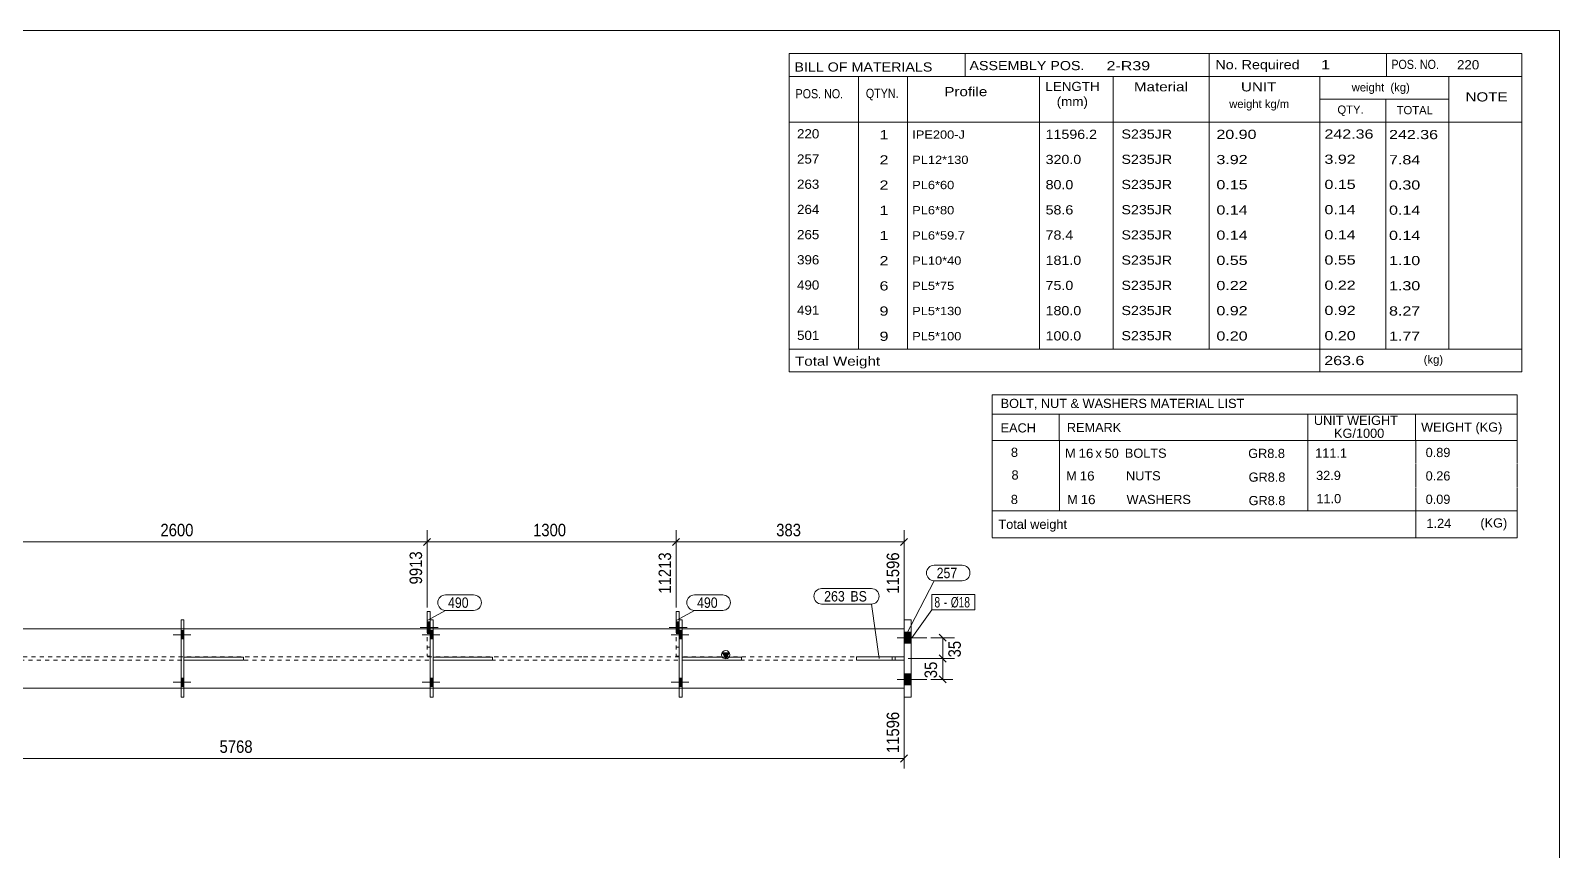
# Model space of a CAD drawing. Header units: millimetres. Extents: x 2 to 825, y 1 to 579.
# Drawn here: x 457.8 to 825, y 382.2 to 579 of the extents above; entities that cross this region are included whole.
import ezdxf

# ---------------------------------------------------------------- set-up
doc = ezdxf.new("R2010")
doc.units = ezdxf.units.MM
doc.linetypes.add('XKITLINE00', pattern=[0])
doc.linetypes.add('XKITLINE01', pattern=[4, 1, -1, 1, -1])
for name, color, linetype, lineweight in [('Bolt', 3, 'Continuous', 0), ('BoltMark', 7, 'Continuous', 0), ('Dimensions', 7, 'Continuous', 0), ('DrawingSheet', 5, 'Continuous', 0), ('OtherObjectType', 7, 'Continuous', 0), ('Part', 2, 'Continuous', 0), ('PartMark', 7, 'Continuous', 0)]:
    doc.layers.add(name, color=color, linetype=linetype, lineweight=lineweight)
doc.styles.add('ARIAL', font='ARIAL.TTF')
doc.styles.add('ARIAL_NARROW', font='ARIALN.TTF')

# ---------------------------------------------------------------- blocks, each defined once
blk = doc.blocks.new('*A55')
at = {"layer": 'Bolt'}
for points in [[(553.74, 434.95), (554.46, 434.95), (554.46, 432.95), (553.74, 432.95)], [(553.74, 434.95), (554.46, 434.95), (554.46, 432.95), (553.74, 432.95)], [(553.74, 423.53), (554.46, 423.53), (554.46, 421.53), (553.74, 421.53)], [(553.74, 423.53), (554.46, 423.53), (554.46, 421.53), (553.74, 421.53)]]:
    blk.add_hatch(color=3, dxfattribs=at).paths.add_polyline_path(points, flags=17)
at = {"layer": 'Bolt', "color": 3, "linetype": 'XKITLINE00', "lineweight": 0}
for p, q in [((556.12, 433.95), (551.83, 433.95)), ((556.12, 433.95), (551.83, 433.95)), ((554.46, 434.95), (553.74, 434.95)), ((554.46, 434.95), (553.74, 434.95)), ((554.46, 432.95), (553.74, 432.95)), ((554.46, 432.95), (553.74, 432.95)), ((556.12, 422.53), (551.83, 422.53)), ((556.12, 422.53), (551.83, 422.53)), ((554.46, 423.53), (553.74, 423.53)), ((554.46, 423.53), (553.74, 423.53)), ((554.46, 421.53), (553.74, 421.53)), ((554.46, 421.53), (553.74, 421.53))]:
    blk.add_line(p, q, dxfattribs=at)
blk = doc.blocks.new('*A56')
at = {"layer": 'Bolt'}
blk.add_hatch(color=3, dxfattribs=at).paths.add_polyline_path([(553.74, 434.26), (553.03, 434.26), (553.03, 437.07), (553.74, 437.07)], flags=17)
at = {"layer": 'Bolt', "color": 3, "linetype": 'XKITLINE00', "lineweight": 0}
for p, q in [((553.74, 437.07), (553.03, 437.07)), ((555.67, 435.67), (551.39, 435.67)), ((553.74, 434.26), (553.03, 434.26))]:
    blk.add_line(p, q, dxfattribs=at)
blk = doc.blocks.new('*A57')
at = {"layer": 'Bolt'}
for points in [[(493.93, 434.95), (494.64, 434.95), (494.64, 432.95), (493.93, 432.95)], [(493.93, 434.95), (494.64, 434.95), (494.64, 432.95), (493.93, 432.95)], [(493.93, 423.53), (494.64, 423.53), (494.64, 421.53), (493.93, 421.53)], [(493.93, 423.53), (494.64, 423.53), (494.64, 421.53), (493.93, 421.53)]]:
    blk.add_hatch(color=3, dxfattribs=at).paths.add_polyline_path(points, flags=17)
at = {"layer": 'Bolt', "color": 3, "linetype": 'XKITLINE00', "lineweight": 0}
for p, q in [((496.3, 433.95), (492.02, 433.95)), ((496.3, 433.95), (492.02, 433.95)), ((494.64, 434.95), (493.93, 434.95)), ((494.64, 434.95), (493.93, 434.95)), ((494.64, 432.95), (493.93, 432.95)), ((494.64, 432.95), (493.93, 432.95)), ((496.3, 422.53), (492.02, 422.53)), ((496.3, 422.53), (492.02, 422.53)), ((494.64, 423.53), (493.93, 423.53)), ((494.64, 423.53), (493.93, 423.53)), ((494.64, 421.53), (493.93, 421.53)), ((494.64, 421.53), (493.93, 421.53))]:
    blk.add_line(p, q, dxfattribs=at)
blk = doc.blocks.new('*A68')
at = {"layer": 'Bolt'}
for points in [[(667.61, 434.53), (669.33, 434.53), (669.33, 431.95), (667.61, 431.95)], [(667.61, 434.53), (669.33, 434.53), (669.33, 431.95), (667.61, 431.95)], [(667.61, 434.53), (669.33, 434.53), (669.33, 431.95), (667.61, 431.95)], [(667.61, 434.53), (669.33, 434.53), (669.33, 431.95), (667.61, 431.95)], [(667.61, 424.53), (669.33, 424.53), (669.33, 421.95), (667.61, 421.95)], [(667.61, 424.53), (669.33, 424.53), (669.33, 421.95), (667.61, 421.95)], [(667.61, 424.53), (669.33, 424.53), (669.33, 421.95), (667.61, 421.95)], [(667.61, 424.53), (669.33, 424.53), (669.33, 421.95), (667.61, 421.95)]]:
    blk.add_hatch(color=3, dxfattribs=at).paths.add_polyline_path(points, flags=17)
at = {"layer": 'Bolt', "color": 3, "linetype": 'XKITLINE00', "lineweight": 0}
for p, q in [((667.61, 434.53), (669.33, 434.53)), ((667.61, 434.53), (669.33, 434.53)), ((667.61, 434.53), (669.33, 434.53)), ((667.61, 434.53), (669.33, 434.53)), ((665.9, 433.24), (673.04, 433.24)), ((665.9, 433.24), (673.04, 433.24)), ((665.9, 433.24), (673.04, 433.24)), ((665.9, 433.24), (673.04, 433.24)), ((667.61, 431.95), (669.33, 431.95)), ((667.61, 431.95), (669.33, 431.95)), ((667.61, 431.95), (669.33, 431.95)), ((667.61, 431.95), (669.33, 431.95)), ((665.9, 423.24), (673.04, 423.24)), ((665.9, 423.24), (673.04, 423.24)), ((665.9, 423.24), (673.04, 423.24)), ((665.9, 423.24), (673.04, 423.24)), ((667.61, 424.53), (669.33, 424.53)), ((667.61, 424.53), (669.33, 424.53)), ((667.61, 424.53), (669.33, 424.53)), ((667.61, 424.53), (669.33, 424.53)), ((667.61, 421.95), (669.33, 421.95)), ((667.61, 421.95), (669.33, 421.95)), ((667.61, 421.95), (669.33, 421.95)), ((667.61, 421.95), (669.33, 421.95))]:
    blk.add_line(p, q, dxfattribs=at)
blk = doc.blocks.new('*A70')
at = {"layer": 'Part'}
blk.add_hatch(color=2, dxfattribs=at).paths.add_polyline_path([(623.96, 429.64), (625.56, 429.64), (624.76, 428.24)], flags=17)
at = {"layer": 'Part', "color": 7, "linetype": 'XKITLINE01', "lineweight": 0}
for p, q in [((471, 435.38), (411.29, 435.38)), ((530.36, 435.38), (471.1, 435.38)), ((494.64, 435.38), (493.93, 435.38)), ((590.17, 435.38), (530.46, 435.38)), ((554.46, 435.38), (553.74, 435.38)), ((667.61, 435.38), (590.27, 435.38)), ((614.27, 435.38), (613.56, 435.38)), ((667.61, 421.1), (667.61, 435.38)), ((471, 428.64), (411.29, 428.64)), ((411.29, 427.84), (471, 427.84)), ((530.36, 428.64), (471.1, 428.64)), ((471.1, 427.84), (530.36, 427.84)), ((590.17, 428.64), (530.46, 428.64)), ((530.46, 427.84), (590.17, 427.84)), ((667.61, 428.64), (590.27, 428.64)), ((590.27, 427.84), (667.61, 427.84)), ((411.29, 421.1), (471, 421.1)), ((471.1, 421.1), (530.36, 421.1)), ((494.64, 421.1), (493.93, 421.1)), ((530.46, 421.1), (590.17, 421.1)), ((554.46, 421.1), (553.74, 421.1)), ((590.27, 421.1), (667.61, 421.1)), ((614.27, 421.1), (613.56, 421.1))]:
    blk.add_line(p, q, dxfattribs=at)
at = {"layer": 'Part', "color": 2, "linetype": 'XKITLINE00', "lineweight": 0}
for p, q in [((471, 435.38), (435.29, 435.38)), ((493.93, 435.38), (471.1, 435.38)), ((530.36, 435.38), (494.64, 435.38)), ((553.74, 435.38), (530.46, 435.38)), ((590.17, 435.38), (554.46, 435.38)), ((613.56, 435.38), (590.27, 435.38)), ((667.61, 435.38), (614.27, 435.38)), ((624.76, 428.24), (623.96, 429.64)), ((623.96, 429.64), (625.56, 429.64)), ((625.56, 429.64), (624.76, 428.24)), ((471, 421.1), (435.29, 421.1)), ((493.93, 421.1), (471.1, 421.1)), ((530.36, 421.1), (494.64, 421.1)), ((553.74, 421.1), (530.46, 421.1)), ((590.17, 421.1), (554.46, 421.1)), ((613.56, 421.1), (590.27, 421.1)), ((667.61, 421.1), (614.27, 421.1))]:
    blk.add_line(p, q, dxfattribs=at)
blk.add_circle((624.76, 429.14), 1, dxfattribs=at)
blk = doc.blocks.new('*A71')
at = {"layer": 'Part', "color": 2, "linetype": 'XKITLINE00', "lineweight": 0}
for p, q in [((613.56, 437.53), (614.27, 437.53)), ((613.56, 418.95), (613.56, 437.53)), ((614.27, 437.53), (614.27, 418.95)), ((614.27, 418.95), (613.56, 418.95))]:
    blk.add_line(p, q, dxfattribs=at)
blk = doc.blocks.new('*A72')
at = {"layer": 'Part', "color": 2, "linetype": 'XKITLINE00', "lineweight": 0}
for p, q in [((614.27, 428.6), (628.56, 428.6)), ((628.56, 427.88), (614.27, 427.88)), ((628.56, 427.88), (628.56, 428.6))]:
    blk.add_line(p, q, dxfattribs=at)
at = {"layer": 'Part', "color": 7, "linetype": 'XKITLINE01', "lineweight": 0}
blk.add_line((614.27, 427.88), (614.27, 428.6), dxfattribs=at)
blk.add_line((614.27, 427.88), (614.27, 428.6), dxfattribs=at)
blk = doc.blocks.new('*A73')
at = {"layer": 'Part', "color": 2, "linetype": 'XKITLINE00', "lineweight": 0}
for p, q in [((612.84, 439.53), (612.84, 435.38)), ((613.56, 439.53), (612.84, 439.53)), ((613.56, 439.53), (613.56, 437.53))]:
    blk.add_line(p, q, dxfattribs=at)
at = {"layer": 'Part', "color": 7, "linetype": 'XKITLINE01', "lineweight": 0}
for p, q in [((613.56, 428.81), (613.56, 437.53)), ((612.84, 435.38), (612.84, 428.81)), ((612.84, 430.95), (613.56, 430.95)), ((612.84, 428.81), (613.56, 428.81))]:
    blk.add_line(p, q, dxfattribs=at)
blk = doc.blocks.new('*A74')
at = {"layer": 'Part', "color": 2, "linetype": 'XKITLINE00', "lineweight": 0}
for p, q in [((553.74, 437.53), (554.46, 437.53)), ((553.74, 418.95), (553.74, 437.53)), ((554.46, 437.53), (554.46, 418.95)), ((554.46, 418.95), (553.74, 418.95))]:
    blk.add_line(p, q, dxfattribs=at)
blk = doc.blocks.new('*A75')
at = {"layer": 'Part', "color": 2, "linetype": 'XKITLINE00', "lineweight": 0}
for p, q in [((554.46, 428.6), (568.74, 428.6)), ((568.74, 427.88), (554.46, 427.88)), ((568.74, 427.88), (568.74, 428.6))]:
    blk.add_line(p, q, dxfattribs=at)
at = {"layer": 'Part', "color": 7, "linetype": 'XKITLINE01', "lineweight": 0}
blk.add_line((554.46, 427.88), (554.46, 428.6), dxfattribs=at)
blk.add_line((554.46, 427.88), (554.46, 428.6), dxfattribs=at)
blk = doc.blocks.new('*A76')
at = {"layer": 'Part', "color": 2, "linetype": 'XKITLINE00', "lineweight": 0}
for p, q in [((553.03, 439.53), (553.03, 435.38)), ((553.74, 439.53), (553.03, 439.53)), ((553.74, 439.53), (553.74, 437.53))]:
    blk.add_line(p, q, dxfattribs=at)
at = {"layer": 'Part', "color": 7, "linetype": 'XKITLINE01', "lineweight": 0}
for p, q in [((553.74, 428.81), (553.74, 437.53)), ((553.03, 435.38), (553.03, 428.81)), ((553.03, 430.95), (553.74, 430.95)), ((553.03, 428.81), (553.74, 428.81))]:
    blk.add_line(p, q, dxfattribs=at)
blk = doc.blocks.new('*A77')
at = {"layer": 'Part', "color": 2, "linetype": 'XKITLINE00', "lineweight": 0}
for p, q in [((493.93, 437.53), (494.64, 437.53)), ((493.93, 418.95), (493.93, 437.53)), ((494.64, 437.53), (494.64, 418.95)), ((494.64, 418.95), (493.93, 418.95))]:
    blk.add_line(p, q, dxfattribs=at)
blk = doc.blocks.new('*A78')
at = {"layer": 'Part', "color": 2, "linetype": 'XKITLINE00', "lineweight": 0}
for p, q in [((494.64, 428.6), (508.93, 428.6)), ((508.93, 427.88), (494.64, 427.88)), ((508.93, 427.88), (508.93, 428.6))]:
    blk.add_line(p, q, dxfattribs=at)
at = {"layer": 'Part', "color": 7, "linetype": 'XKITLINE01', "lineweight": 0}
blk.add_line((494.64, 427.88), (494.64, 428.6), dxfattribs=at)
blk.add_line((494.64, 427.88), (494.64, 428.6), dxfattribs=at)
blk = doc.blocks.new('*A95')
at = {"layer": 'Part', "color": 2, "linetype": 'XKITLINE00', "lineweight": 0}
for p, q in [((667.61, 418.95), (667.61, 437.53)), ((667.61, 437.53), (669.33, 437.53)), ((669.33, 437.53), (669.33, 418.95)), ((669.33, 418.95), (667.61, 418.95))]:
    blk.add_line(p, q, dxfattribs=at)
blk = doc.blocks.new('*A97')
at = {"layer": 'Part', "color": 2, "linetype": 'XKITLINE00', "lineweight": 0}
for p, q in [((656.18, 428.67), (667.61, 428.67)), ((656.18, 427.81), (656.18, 428.67)), ((667.61, 427.81), (656.18, 427.81)), ((664.76, 427.81), (664.76, 428.67)), ((667.61, 428.67), (667.61, 427.81))]:
    blk.add_line(p, q, dxfattribs=at)
at = {"layer": 'Part', "color": 7, "linetype": 'XKITLINE01', "lineweight": 0}
blk.add_line((665.47, 427.81), (665.47, 428.67), dxfattribs=at)
blk = doc.blocks.new('*A98')
at = {"layer": 'Part', "color": 7, "linetype": 'XKITLINE01', "lineweight": 0}
for p, q in [((656.18, 427.81), (656.18, 428.67)), ((667.61, 428.67), (656.18, 428.67)), ((667.61, 427.81), (656.18, 427.81)), ((664.76, 427.81), (664.76, 428.67)), ((665.47, 427.81), (665.47, 428.67)), ((667.61, 427.81), (667.61, 428.67))]:
    blk.add_line(p, q, dxfattribs=at)
blk = doc.blocks.new('*A103')
at = {"layer": 'Bolt'}
for points in [[(613.56, 434.95), (614.27, 434.95), (614.27, 432.95), (613.56, 432.95)], [(613.56, 434.95), (614.27, 434.95), (614.27, 432.95), (613.56, 432.95)], [(613.56, 423.53), (614.27, 423.53), (614.27, 421.53), (613.56, 421.53)], [(613.56, 423.53), (614.27, 423.53), (614.27, 421.53), (613.56, 421.53)]]:
    blk.add_hatch(color=3, dxfattribs=at).paths.add_polyline_path(points, flags=17)
at = {"layer": 'Bolt', "color": 3, "linetype": 'XKITLINE00', "lineweight": 0}
for p, q in [((615.93, 433.95), (611.64, 433.95)), ((615.93, 433.95), (611.64, 433.95)), ((614.27, 434.95), (613.56, 434.95)), ((614.27, 434.95), (613.56, 434.95)), ((614.27, 432.95), (613.56, 432.95)), ((614.27, 432.95), (613.56, 432.95)), ((615.93, 422.53), (611.64, 422.53)), ((615.93, 422.53), (611.64, 422.53)), ((614.27, 423.53), (613.56, 423.53)), ((614.27, 423.53), (613.56, 423.53)), ((614.27, 421.53), (613.56, 421.53)), ((614.27, 421.53), (613.56, 421.53))]:
    blk.add_line(p, q, dxfattribs=at)
blk = doc.blocks.new('*A104')
at = {"layer": 'Bolt'}
blk.add_hatch(color=3, dxfattribs=at).paths.add_polyline_path([(613.56, 434.26), (612.84, 434.26), (612.84, 437.07), (613.56, 437.07)], flags=17)
at = {"layer": 'Bolt', "color": 3, "linetype": 'XKITLINE00', "lineweight": 0}
for p, q in [((613.56, 437.07), (612.84, 437.07)), ((615.49, 435.67), (611.2, 435.67)), ((613.56, 434.26), (612.84, 434.26))]:
    blk.add_line(p, q, dxfattribs=at)
blk = doc.blocks.new('*A118')
at = {"layer": 'DrawingSheet', "color": 5, "linetype": 'XKITLINE00', "lineweight": 0}
for p, q in [((825, 579), (5, 579)), ((825, 5), (825, 579))]:
    blk.add_line(p, q, dxfattribs=at)
blk = doc.blocks.new('*A119')
at = {"layer": 'OtherObjectType', "color": 7, "linetype": 'XKITLINE00', "lineweight": 0}
for p, q in [((688.76, 491.55), (688.75, 480.55)), ((688.76, 491.55), (814.88, 491.55)), ((814.88, 491.55), (814.88, 480.55)), ((688.75, 486.9), (814.88, 486.9)), ((704.87, 486.91), (704.87, 480.55)), ((764.57, 486.91), (764.57, 480.55)), ((790.47, 486.89), (790.47, 480.55)), ((688.76, 480.52), (688.76, 475.02)), ((688.77, 480.55), (814.88, 480.55)), ((704.92, 480.55), (704.92, 474.93)), ((764.57, 480.55), (764.57, 474.93)), ((790.5, 480.55), (790.5, 475.05)), ((814.88, 480.55), (814.88, 475.05)), ((688.79, 474.93), (688.79, 469.32)), ((704.95, 474.93), (704.95, 469.31)), ((764.57, 474.93), (764.57, 469.31)), ((790.5, 474.93), (790.5, 469.43)), ((814.88, 474.93), (814.88, 469.43)), ((688.79, 469.3), (688.79, 463.73)), ((704.95, 469.31), (704.95, 463.69)), ((764.57, 469.31), (764.57, 463.69)), ((790.5, 469.31), (790.5, 463.7)), ((814.88, 469.31), (814.88, 463.7)), ((814.88, 463.7), (688.75, 463.73)), ((688.78, 463.69), (688.78, 457.29)), ((688.85, 463.69), (814.87, 463.69)), ((790.5, 463.66), (790.5, 457.24)), ((814.87, 463.66), (814.87, 457.25)), ((688.77, 457.25), (814.87, 457.25))]:
    blk.add_line(p, q, dxfattribs=at)
at = {"layer": 'OtherObjectType', "color": 7, "style": 'ARIAL_NARROW'}
for s, width, p in [('BOLT, NUT & WASHERS MATERIAL LIST', 1.211571, (690.79, 488.39)), ('EACH', 1.211571, (690.78, 482.52)), ('REMARK', 1.211571, (706.7, 482.61)), ('UNIT WEIGHT', 1.211571, (766.03, 484.32)), ('WEIGHT (KG)', 1.211571, (791.78, 482.7)), (' KG/1000', 1.211571, (770.02, 481.23)), ('8', 1.211571, (693.26, 476.65)), ('M', 1.211571, (706.26, 476.45)), ('16', 1.275, (709.5, 476.43)), ('x', 1.211571, (713.58, 476.43)), ('50', 1.211571, (715.76, 476.42)), ('BOLTS', 1.211571, (720.63, 476.44)), ('GR8.8', 1.211571, (750.25, 476.39)), ('111.1', 1.211571, (766.34, 476.48)), ('0.89', 1.211571, (792.87, 476.61)), ('8', 1.211571, (693.4, 471.21)), ('M', 1.211571, (706.54, 471.01)), ('16', 1.275, (709.78, 470.99)), ('NUTS', 1.211571, (720.91, 471.01)), ('GR8.8', 1.211571, (750.35, 470.69)), ('32.9', 1.211571, (766.56, 471.1)), ('0.26', 1.211571, (792.87, 470.99)), ('8', 1.211571, (693.24, 465.34)), ('M', 1.211571, (706.76, 465.34)), ('16', 1.275, (710, 465.32)), ('WASHERS', 1.211571, (721.04, 465.33)), ('GR8.8', 1.211571, (750.35, 465.07)), ('11.0', 1.211571, (766.64, 465.54)), ('0.09', 1.211571, (792.87, 465.38)), ('Total weight', 1.211571, (690.26, 459.37)), ('1.24', 1.211571, (793.07, 459.6)), ('(KG)', 1.211571, (806.02, 459.7))]:
    blk.add_text(s, height=2.2, dxfattribs=dict(at, width=width)).set_placement(p)
blk = doc.blocks.new('*A124')
at = {"layer": 'OtherObjectType', "color": 7, "linetype": 'XKITLINE00', "lineweight": 0}
for p, q in [((639.98, 573.5), (815.98, 573.5)), ((639.98, 573.5), (639.98, 562.5)), ((682.26, 573.42), (682.26, 567.87)), ((740.85, 568), (740.85, 573.5)), ((783.43, 567.96), (783.43, 573.42)), ((815.98, 568), (815.98, 573.5)), ((639.98, 568), (815.98, 568)), ((656.64, 568), (656.64, 557)), ((668.4, 567.98), (668.4, 557.03)), ((700.12, 567.99), (700.13, 557)), ((717.78, 567.98), (717.78, 557)), ((740.85, 567.98), (740.85, 557)), ((767.43, 568), (767.43, 557)), ((798.42, 568), (798.42, 557)), ((815.98, 568), (815.98, 562.5)), ((639.98, 562.5), (639.98, 557)), ((767.45, 562.52), (798.45, 562.52)), ((783.28, 562.52), (783.28, 557)), ((815.98, 562.5), (815.98, 557)), ((639.98, 557), (815.98, 557)), ((639.98, 557), (639.98, 550.95)), ((656.63, 557), (656.63, 550.95)), ((668.44, 556.99), (668.44, 550.95)), ((700.12, 557), (700.11, 550.95)), ((717.79, 557), (717.79, 550.95)), ((740.87, 557), (740.87, 550.95)), ((767.44, 557), (767.44, 550.95)), ((783.33, 556.95), (783.33, 550.95)), ((798.43, 557), (798.43, 550.95)), ((815.98, 557), (815.98, 550.95)), ((639.98, 550.95), (639.98, 544.9)), ((656.63, 550.95), (656.63, 544.9)), ((668.44, 550.94), (668.44, 544.9)), ((700.12, 550.95), (700.11, 544.9)), ((717.79, 550.95), (717.79, 544.9)), ((740.87, 550.95), (740.87, 544.9)), ((767.44, 550.95), (767.44, 544.9)), ((783.33, 550.9), (783.33, 544.9)), ((798.43, 550.95), (798.43, 544.9)), ((815.98, 550.95), (815.98, 544.9)), ((639.98, 544.9), (639.98, 538.85)), ((656.63, 544.9), (656.63, 538.85)), ((668.44, 544.89), (668.44, 538.85)), ((700.12, 544.9), (700.11, 538.85)), ((717.79, 544.9), (717.79, 538.85)), ((740.87, 544.9), (740.87, 538.85)), ((767.44, 544.9), (767.44, 538.85)), ((783.33, 544.85), (783.33, 538.85)), ((798.43, 544.9), (798.43, 538.85)), ((815.98, 544.9), (815.98, 538.85)), ((639.98, 538.85), (639.98, 532.8)), ((656.63, 538.85), (656.63, 532.8)), ((668.44, 538.84), (668.44, 532.8)), ((700.12, 538.85), (700.11, 532.8)), ((717.79, 538.85), (717.79, 532.8)), ((740.87, 538.85), (740.87, 532.8)), ((767.44, 538.85), (767.44, 532.8)), ((783.33, 538.8), (783.33, 532.8)), ((798.43, 538.85), (798.43, 532.8)), ((815.98, 538.85), (815.98, 532.8)), ((639.98, 532.8), (639.98, 526.75)), ((656.63, 532.8), (656.63, 526.75)), ((668.44, 532.79), (668.44, 526.75)), ((700.12, 532.8), (700.11, 526.75)), ((717.79, 532.8), (717.79, 526.75)), ((740.87, 532.8), (740.87, 526.75)), ((767.44, 532.8), (767.44, 526.75)), ((783.33, 532.75), (783.33, 526.75)), ((798.43, 532.8), (798.43, 526.75)), ((815.98, 532.8), (815.98, 526.75)), ((639.98, 526.75), (639.98, 520.7)), ((656.63, 526.75), (656.63, 520.7)), ((668.44, 526.74), (668.44, 520.7)), ((700.12, 526.75), (700.11, 520.7)), ((717.79, 526.75), (717.79, 520.7)), ((740.87, 526.75), (740.87, 520.7)), ((767.44, 526.75), (767.44, 520.7)), ((783.33, 526.7), (783.33, 520.7)), ((798.43, 526.75), (798.43, 520.7)), ((815.98, 526.75), (815.98, 520.7)), ((639.98, 520.7), (639.98, 514.65)), ((656.63, 520.7), (656.63, 514.65)), ((668.44, 520.69), (668.44, 514.65)), ((700.12, 520.7), (700.11, 514.65)), ((717.79, 520.7), (717.79, 514.65)), ((740.87, 520.7), (740.87, 514.65)), ((767.44, 520.7), (767.44, 514.65)), ((783.33, 520.65), (783.33, 514.65)), ((798.43, 520.7), (798.43, 514.65)), ((815.98, 520.7), (815.98, 514.65)), ((639.98, 514.65), (639.98, 508.6)), ((656.63, 514.65), (656.63, 508.6)), ((668.44, 514.64), (668.44, 508.6)), ((700.12, 514.65), (700.11, 508.6)), ((717.79, 514.65), (717.79, 508.6)), ((740.87, 514.65), (740.87, 508.6)), ((767.44, 514.65), (767.44, 508.6)), ((783.33, 514.6), (783.33, 508.6)), ((798.43, 514.65), (798.43, 508.6)), ((815.98, 514.65), (815.98, 508.6)), ((639.98, 508.6), (639.98, 502.55)), ((656.63, 508.6), (656.63, 502.55)), ((668.44, 508.59), (668.44, 502.55)), ((700.12, 508.6), (700.11, 502.55)), ((717.79, 508.6), (717.79, 502.55)), ((740.87, 508.6), (740.87, 502.55)), ((767.44, 508.6), (767.44, 502.55)), ((783.33, 508.55), (783.33, 502.55)), ((798.43, 508.6), (798.43, 502.55)), ((815.98, 508.6), (815.98, 502.55)), ((639.98, 502.55), (815.98, 502.55)), ((639.98, 502.55), (639.98, 497.05)), ((767.44, 502.55), (767.44, 497.05)), ((815.98, 502.55), (815.98, 497.05)), ((639.98, 497.05), (815.98, 497.05))]:
    blk.add_line(p, q, dxfattribs=at)
at = {"layer": 'OtherObjectType', "color": 7, "style": 'ARIAL_NARROW'}
for s, height, width, p in [('BILL OF MATERIALS', 2.2, 1.36, (641.25, 569.16)), ('ASSEMBLY POS.', 2.2, 1.36, (683.3, 569.5)), ('2-R39', 2.2, 1.525501, (716.23, 569.46)), ('No. Required', 2.2, 1.36, (742.39, 569.72)), ('1', 2.2, 1.525501, (767.75, 569.72)), ('POS. NO.', 2.2, 1.02, (784.63, 569.79)), ('220', 2.2, 1.270501, (800.4, 569.69)), ('Profile', 2.2, 1.445, (677.26, 563.25)), ('LENGTH', 2.2, 1.275, (701.54, 564.49)), ('Material', 2.2, 1.445, (722.81, 564.41)), ('UNIT', 2.2, 1.445, (748.52, 564.4)), ('weight  (kg)', 1.98, 1.19, (775.11, 564.39)), ('POS. NO.', 2.2, 1.02, (641.53, 562.74)), ('QTYN.', 2.2, 1.02, (658.42, 562.84)), ('(mm)', 2.2, 1.275, (704.26, 560.86)), ('weight kg/m', 1.98, 1.19, (745.69, 560.4)), ('NOTE', 2.2, 1.445, (802.44, 561.99)), ('QTY.', 1.98, 1.19, (771.68, 559.03)), ('TOTAL', 1.98, 1.19, (785.9, 558.91)), ('220', 2.2, 1.270501, (641.89, 553.12)), ('1', 2.2, 1.525501, (661.71, 552.91)), ('IPE200-J', 1.98, 1.355501, (669.56, 553.04)), ('11596.2', 2.2, 1.355501, (701.59, 553.01)), ('S235JR', 2.2, 1.355501, (719.81, 553.05)), ('20.90', 2.2, 1.525501, (742.62, 552.99)), ('242.36', 2.2, 1.525501, (768.57, 553.07)), ('242.36', 2.2, 1.525501, (784.08, 552.94)), ('257', 2.2, 1.270501, (641.89, 547.07)), ('2', 2.2, 1.525501, (661.71, 546.86)), ('PL12*130', 1.98, 1.355501, (669.56, 546.99)), ('320.0', 2.2, 1.355501, (701.59, 546.96)), ('S235JR', 2.2, 1.355501, (719.81, 547)), ('3.92', 2.2, 1.525501, (742.62, 546.94)), ('3.92', 2.2, 1.525501, (768.57, 547.02)), ('7.84', 2.2, 1.525501, (784.08, 546.89)), ('263', 2.2, 1.270501, (641.89, 541.02)), ('2', 2.2, 1.525501, (661.71, 540.81)), ('PL6*60', 1.98, 1.355501, (669.56, 540.94)), ('80.0', 2.2, 1.355501, (701.59, 540.91)), ('S235JR', 2.2, 1.355501, (719.81, 540.95)), ('0.15', 2.2, 1.525501, (742.62, 540.89)), ('0.15', 2.2, 1.525501, (768.57, 540.97)), ('0.30', 2.2, 1.525501, (784.08, 540.84)), ('264', 2.2, 1.270501, (641.89, 534.97)), ('1', 2.2, 1.525501, (661.71, 534.76)), ('PL6*80', 1.98, 1.355501, (669.56, 534.89)), ('58.6', 2.2, 1.355501, (701.59, 534.86)), ('S235JR', 2.2, 1.355501, (719.81, 534.9)), ('0.14', 2.2, 1.525501, (742.62, 534.84)), ('0.14', 2.2, 1.525501, (768.57, 534.92)), ('0.14', 2.2, 1.525501, (784.08, 534.79)), ('265', 2.2, 1.270501, (641.89, 528.92)), ('1', 2.2, 1.525501, (661.71, 528.71)), ('PL6*59.7', 1.98, 1.355501, (669.56, 528.84)), ('78.4', 2.2, 1.355501, (701.59, 528.81)), ('S235JR', 2.2, 1.355501, (719.81, 528.85)), ('0.14', 2.2, 1.525501, (742.62, 528.79)), ('0.14', 2.2, 1.525501, (768.57, 528.87)), ('0.14', 2.2, 1.525501, (784.08, 528.74)), ('396', 2.2, 1.270501, (641.89, 522.87)), ('2', 2.2, 1.525501, (661.71, 522.66)), ('PL10*40', 1.98, 1.355501, (669.56, 522.79)), ('181.0', 2.2, 1.355501, (701.59, 522.76)), ('S235JR', 2.2, 1.355501, (719.81, 522.8)), ('0.55', 2.2, 1.525501, (742.62, 522.74)), ('0.55', 2.2, 1.525501, (768.57, 522.82)), ('1.10', 2.2, 1.525501, (784.08, 522.69)), ('490', 2.2, 1.270501, (641.89, 516.82)), ('6', 2.2, 1.525501, (661.71, 516.61)), ('PL5*75', 1.98, 1.355501, (669.56, 516.74)), ('75.0', 2.2, 1.355501, (701.59, 516.71)), ('S235JR', 2.2, 1.355501, (719.81, 516.75)), ('0.22', 2.2, 1.525501, (742.62, 516.69)), ('0.22', 2.2, 1.525501, (768.57, 516.77)), ('1.30', 2.2, 1.525501, (784.08, 516.64)), ('491', 2.2, 1.270501, (641.89, 510.77)), ('9', 2.2, 1.525501, (661.71, 510.56)), ('PL5*130', 1.98, 1.355501, (669.56, 510.69)), ('180.0', 2.2, 1.355501, (701.59, 510.66)), ('S235JR', 2.2, 1.355501, (719.81, 510.7)), ('0.92', 2.2, 1.525501, (742.62, 510.64)), ('0.92', 2.2, 1.525501, (768.57, 510.72)), ('8.27', 2.2, 1.525501, (784.08, 510.59)), ('501', 2.2, 1.270501, (641.89, 504.72)), ('9', 2.2, 1.525501, (661.71, 504.51)), ('100.0', 2.2, 1.355501, (701.59, 504.61)), ('S235JR', 2.2, 1.355501, (719.81, 504.65)), ('0.20', 2.2, 1.525501, (742.62, 504.59)), ('0.20', 2.2, 1.525501, (768.57, 504.67)), ('1.77', 2.2, 1.525501, (784.08, 504.54)), ('PL5*100', 1.98, 1.355501, (669.56, 504.64)), ('Total Weight', 2.2, 1.445, (641.4, 498.54)), ('263.6', 2.2, 1.525501, (768.52, 498.69)), ('(kg)', 1.98, 1.19, (792.4, 499.06))]:
    blk.add_text(s, height=height, dxfattribs=dict(at, width=width)).set_placement(p)
blk = doc.blocks.new('*A190')
at = {"layer": 'Dimensions', "color": 7, "linetype": 'XKITLINE00', "lineweight": 0}
for p, q in [((347.67, 427.64), (347.67, 401.84)), ((667.61, 420.1), (667.61, 401.84)), ((348.52, 405.09), (346.82, 403.39)), ((347.67, 404.24), (667.61, 404.24)), ((668.46, 405.09), (666.76, 403.39))]:
    blk.add_line(p, q, dxfattribs=at)
at = {"layer": 'Dimensions', "color": 3}
for p in [(347.67, 404.24), (667.61, 404.24)]:
    blk.add_point(p, dxfattribs=at)
at = {"layer": 'Dimensions', "color": 3, "style": 'ARIAL', "width": 0.85}
blk.add_text('11596', height=3, rotation=90.0002, dxfattribs=at).set_placement((666.41, 405.54))
blk.add_text('5768', height=3, dxfattribs=at).set_placement((503.19, 405.59))
blk = doc.blocks.new('*A209')
at = {"layer": 'Dimensions', "color": 7, "linetype": 'XKITLINE00', "lineweight": 0}
for p, q in [((668.61, 428.24), (679.27, 428.24)), ((676.02, 429.09), (677.72, 427.39)), ((676.87, 423.24), (676.87, 428.24)), ((674.04, 423.24), (679.27, 423.24)), ((676.02, 424.09), (677.72, 422.39))]:
    blk.add_line(p, q, dxfattribs=at)
at = {"layer": 'Dimensions', "color": 3}
for p in [(676.87, 428.24), (676.87, 423.24)]:
    blk.add_point(p, dxfattribs=at)
at = {"layer": 'Dimensions', "color": 3, "style": 'ARIAL', "width": 0.85}
blk.add_text('35', height=3, rotation=90.0002, dxfattribs=at).set_placement((675.52, 423.51))
blk = doc.blocks.new('*A210')
at = {"layer": 'Dimensions', "color": 7, "linetype": 'XKITLINE00', "lineweight": 0}
for p, q in [((676.02, 434.09), (677.72, 432.39)), ((674.04, 433.24), (679.72, 433.24)), ((676.87, 428.24), (676.87, 433.24)), ((668.61, 428.24), (679.72, 428.24)), ((676.02, 429.09), (677.72, 427.39))]:
    blk.add_line(p, q, dxfattribs=at)
at = {"layer": 'Dimensions', "color": 3}
for p in [(676.87, 433.24), (676.87, 428.24)]:
    blk.add_point(p, dxfattribs=at)
at = {"layer": 'Dimensions', "color": 3, "style": 'ARIAL', "width": 0.85}
blk.add_text('35', height=3, rotation=90.0002, dxfattribs=at).set_placement((681.22, 428.51))
blk = doc.blocks.new('*A211')
at = {"layer": 'Dimensions', "color": 7, "linetype": 'XKITLINE00', "lineweight": 0}
for p, q in [((433.86, 440.53), (433.86, 459.09)), ((553.03, 440.53), (553.03, 459.09)), ((434.71, 457.09), (433.01, 455.39)), ((433.86, 456.24), (553.03, 456.24)), ((553.88, 457.09), (552.18, 455.39))]:
    blk.add_line(p, q, dxfattribs=at)
at = {"layer": 'Dimensions', "color": 3}
for p in [(433.86, 456.24), (553.03, 456.24)]:
    blk.add_point(p, dxfattribs=at)
at = {"layer": 'Dimensions', "color": 3, "style": 'ARIAL', "width": 0.85}
blk.add_text('2600', height=3, dxfattribs=at).set_placement((488.99, 457.59))
blk.add_text('9913', height=3, rotation=90.0002, dxfattribs=at).set_placement((551.83, 446.04))
blk = doc.blocks.new('*A212')
at = {"layer": 'Dimensions', "color": 7, "linetype": 'XKITLINE00', "lineweight": 0}
for p, q in [((553.03, 440.53), (553.03, 459.09)), ((612.84, 440.53), (612.84, 459.09)), ((553.88, 457.09), (552.18, 455.39)), ((553.03, 456.24), (612.84, 456.24)), ((613.69, 457.09), (612, 455.39))]:
    blk.add_line(p, q, dxfattribs=at)
at = {"layer": 'Dimensions', "color": 3}
for p in [(553.03, 456.24), (612.84, 456.24)]:
    blk.add_point(p, dxfattribs=at)
at = {"layer": 'Dimensions', "color": 3, "style": 'ARIAL', "width": 0.85}
blk.add_text('1300', height=3, dxfattribs=at).set_placement((578.49, 457.59))
blk.add_text('11213', height=3, rotation=90.0002, dxfattribs=at).set_placement((611.64, 443.81))
blk = doc.blocks.new('*A213')
at = {"layer": 'Dimensions', "color": 7, "linetype": 'XKITLINE00', "lineweight": 0}
for p, q in [((612.84, 440.53), (612.84, 459.09)), ((667.61, 436.38), (667.61, 459.09)), ((613.69, 457.09), (612, 455.39)), ((612.84, 456.24), (667.61, 456.24)), ((668.46, 457.09), (666.76, 455.39))]:
    blk.add_line(p, q, dxfattribs=at)
at = {"layer": 'Dimensions', "color": 3}
for p in [(612.84, 456.24), (667.61, 456.24)]:
    blk.add_point(p, dxfattribs=at)
at = {"layer": 'Dimensions', "color": 3, "style": 'ARIAL', "width": 0.85}
blk.add_text('383', height=3, dxfattribs=at).set_placement((636.89, 457.59))
blk.add_text('11596', height=3, rotation=90.0002, dxfattribs=at).set_placement((666.41, 443.81))
blk = doc.blocks.new('*A214')
at = {"layer": 'BoltMark', "color": 7, "linetype": 'XKITLINE00', "lineweight": 0}
for p, q in [((674.29, 443.61), (684.58, 443.61)), ((674.29, 439.91), (674.29, 443.61)), ((684.58, 439.91), (684.58, 443.61)), ((669.47, 433.24), (674.29, 439.91)), ((674.29, 439.91), (684.58, 439.91))]:
    blk.add_line(p, q, dxfattribs=at)
at = {"layer": 'BoltMark', "color": 3, "style": 'ARIAL_NARROW', "width": 0.85}
for s, p in [('8', (674.89, 440.51)), ('-', (677.16, 440.51)), ('Ø18', (678.82, 440.51))]:
    blk.add_text(s, height=2.5, dxfattribs=at).set_placement(p)
blk = doc.blocks.new('*A215')
at = {"layer": 'PartMark', "color": 7, "linetype": 'XKITLINE00', "lineweight": 0}
for p, q in [((674.82, 450.63), (681.58, 450.63)), ((668, 433.77), (674.82, 446.93)), ((674.82, 446.93), (681.58, 446.93))]:
    blk.add_line(p, q, dxfattribs=at)
for centre, start, end in [((674.82, 448.78), 90, 270), ((681.58, 448.78), 270, 90)]:
    blk.add_arc(centre, 1.85, start, end, dxfattribs=at)
at = {"layer": 'PartMark', "color": 3, "style": 'ARIAL', "width": 0.85}
blk.add_text('257', height=2.5, dxfattribs=at).set_placement((675.42, 447.53))
blk = doc.blocks.new('*A217')
at = {"layer": 'PartMark', "color": 7, "linetype": 'XKITLINE00', "lineweight": 0}
for p, q in [((557.45, 443.51), (564.22, 443.51)), ((553.21, 437.42), (557.45, 439.81)), ((557.45, 439.81), (564.22, 439.81))]:
    blk.add_line(p, q, dxfattribs=at)
for centre, start, end in [((557.45, 441.66), 90, 270), ((564.22, 441.66), 270, 90)]:
    blk.add_arc(centre, 1.85, start, end, dxfattribs=at)
at = {"layer": 'PartMark', "color": 3, "style": 'ARIAL', "width": 0.85}
blk.add_text('490', height=2.5, dxfattribs=at).set_placement((558.05, 440.41))
blk = doc.blocks.new('*A218')
at = {"layer": 'PartMark', "color": 7, "linetype": 'XKITLINE00', "lineweight": 0}
for p, q in [((617.27, 443.51), (624.03, 443.51)), ((613.03, 437.42), (617.27, 439.81)), ((617.27, 439.81), (624.03, 439.81))]:
    blk.add_line(p, q, dxfattribs=at)
for centre, start, end in [((617.27, 441.66), 90, 270), ((624.03, 441.66), 270, 90)]:
    blk.add_arc(centre, 1.85, start, end, dxfattribs=at)
at = {"layer": 'PartMark', "color": 3, "style": 'ARIAL', "width": 0.85}
blk.add_text('490', height=2.5, dxfattribs=at).set_placement((617.87, 440.41))
blk = doc.blocks.new('*A219')
at = {"layer": 'PartMark', "color": 7, "linetype": 'XKITLINE00', "lineweight": 0}
for p, q in [((647.8, 445.03), (659.76, 445.03)), ((647.8, 441.33), (659.76, 441.33)), ((661.65, 428.21), (659.76, 441.33))]:
    blk.add_line(p, q, dxfattribs=at)
for centre, start, end in [((647.8, 443.18), 90, 270), ((659.76, 443.18), 270, 90)]:
    blk.add_arc(centre, 1.85, start, end, dxfattribs=at)
at = {"layer": 'PartMark', "color": 3, "style": 'ARIAL', "width": 0.85}
for s, p in [('263', (648.4, 441.93)), ('BS', (654.71, 441.93))]:
    blk.add_text(s, height=2.5, dxfattribs=at).set_placement(p)

msp = doc.modelspace()

# ---------------------------------------------------------------- block references
at = {"lineweight": 0}
for name in ['*A118', '*A124', '*A119', '*A211', '*A212', '*A213', '*A215', '*A219', '*A217', '*A218', '*A214', '*A77', '*A56', '*A76', '*A74', '*A104', '*A73', '*A71', '*A95', '*A57', '*A55', '*A103', '*A68', '*A210', '*A190', '*A78', '*A75', '*A72', '*A97', '*A98', '*A209']:
    msp.add_blockref(name, (0, 0), dxfattribs=at)
at = {"layer": 'Part', "lineweight": 0}
msp.add_blockref('*A70', (0, 0), dxfattribs=at)

doc.saveas('drawing.dxf')
